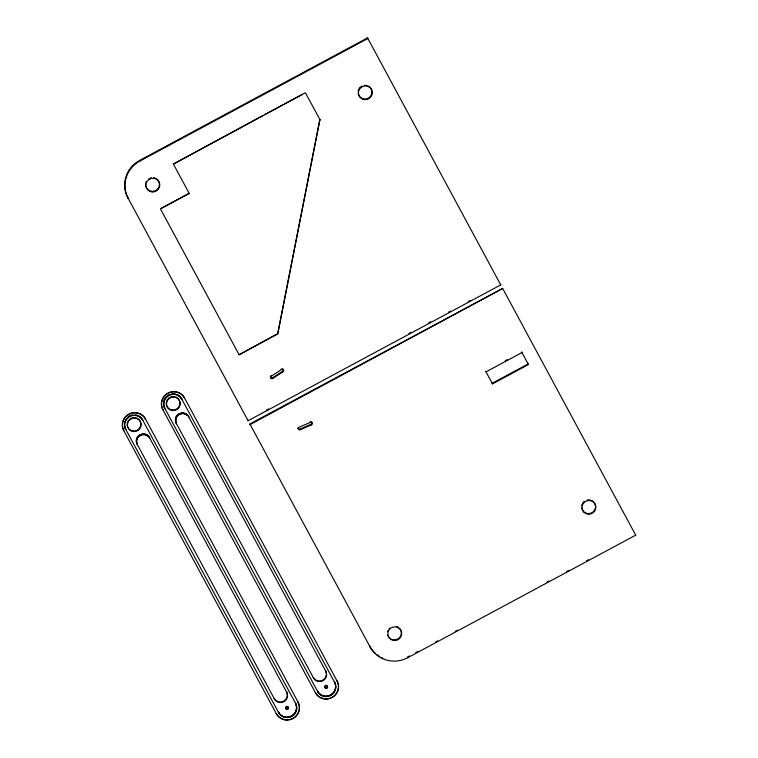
<?xml version="1.0" encoding="UTF-8"?>
<svg xmlns="http://www.w3.org/2000/svg" width="758" height="758" viewBox="0 0 758 758"><rect width="100%" height="100%" fill="white"/><g stroke="black" fill="none" stroke-linecap="round" stroke-linejoin="round"><path stroke-width="1.14" d="M136.345 441.203C135.805 434.268 146.389 431.217 149.468 437.584L286.78 692.386A6.993 6.831 -26.7 0 1 283.852 701.709A6.993 6.831 -26.7 0 1 274.453 699.009L137.141 444.207L137.397 444.719L136.345 441.203L136.762 443.051L136.506 442.539M136.601 441.715C136.061 434.779 146.645 431.719 149.724 438.096L149.468 437.584M175.42 420.197C174.861 412.987 186.127 410.154 188.799 417.089L188.543 416.578L325.855 671.38A6.993 6.831 -26.7 0 1 322.927 680.703A6.993 6.831 -26.7 0 1 313.528 678.003L176.216 423.201L175.42 420.197L176.472 423.713L176.216 423.201M175.676 420.709C175.231 414.626 183.72 411.035 187.747 415.649L187.491 415.138M277.693 334.003L319.885 119.546L277.693 334.003L239.111 354.753L160.421 208.829L189.187 193.366L161.445 208.279M271.288 376.186L281.54 369.516A1.402 1.364 -26.7 0 1 283.473 369.838A1.402 1.364 -26.7 0 1 283.104 371.752L272.728 378.507A1.402 1.364 -26.7 0 1 270.814 378.071A1.402 1.364 -26.7 0 1 271.288 376.186L270.976 375.57M270.369 376.366A1.402 1.364 -26.7 0 0 272.416 377.891L282.8 371.136A1.402 1.364 -26.7 0 0 282.62 368.776M139.557 160.459L367.545 37.9L500.735 284.894L248.093 420.709L127.875 197.753A27.98 27.307 -26.7 0 1 139.557 160.459L139.86 161.075A27.98 27.307 -26.7 0 0 128.178 198.359L127.875 197.753M139.86 161.075L367.857 38.516L367.545 37.9M320.047 119.859L305.417 92.722L173.393 164.088L262.742 115.661M264.826 114.543L282.526 105.03M284.601 103.912L302.3 94.399M277.542 333.7L239.111 354.753M266.503 410.04L268.588 408.922M408.941 333.473L411.016 332.355M428.696 322.851L430.771 321.733M448.442 312.23L450.527 311.112M468.198 301.608L470.282 300.49M249.875 423.959L502.668 288.457L635.706 535.148L407.709 657.707A27.98 27.307 -26.7 0 1 370.103 646.925L249.875 423.959L250.178 424.575L502.668 288.457M505.216 360.77L507.273 359.671M492.482 383.889L528.44 364.57L528.127 363.954L492.179 383.283L492.482 383.889L485.698 371.268L486.011 371.875L521.959 352.555L521.646 351.939L528.44 364.57M409.491 655.973L407.406 657.101L407.709 657.707M415.735 652.619L417.819 651.501M435.509 641.988L437.593 640.87M455.293 631.348L457.377 630.23M546.906 582.106L548.991 580.988M566.69 571.466L568.765 570.348M586.465 560.835L588.549 559.717M310.392 422.348L299.031 427.275A1.402 1.364 -26.7 0 0 298.339 429.104A1.402 1.364 -26.7 0 0 300.177 429.758L311.405 424.878A1.402 1.364 -26.7 0 0 312.201 423.087A1.402 1.364 -26.7 0 0 310.392 422.348L310.088 421.732M297.903 427.919A1.402 1.364 -26.7 0 0 299.874 429.142L311.102 424.272A1.402 1.364 -26.7 0 0 311.311 421.808M173.231 163.775L189.348 193.669M184.469 397.836L337.177 681.196A12.318 12.014 -26.7 0 1 332.032 697.597A12.318 12.014 -26.7 0 1 315.489 692.85L162.771 409.491A12.318 12.014 -26.7 0 1 167.916 393.08A12.318 12.014 -26.7 0 1 184.469 397.836L184.592 398.092A12.318 12.014 -26.7 0 0 168.049 393.336A12.318 12.014 -26.7 0 0 162.904 409.746L162.771 409.491M178.215 395.221A9.655 9.418 -26.7 0 1 181.588 398.755L334.771 682.588A9.655 9.418 -26.7 0 1 330.744 695.456A9.655 9.418 -26.7 0 1 317.763 691.741L164.59 407.899A9.655 9.418 -26.7 0 1 163.747 401.295M145.394 418.842L298.102 702.202A12.318 12.014 -26.7 0 1 292.958 718.603A12.318 12.014 -26.7 0 1 276.414 713.856L123.696 430.497A12.318 12.014 -26.7 0 1 128.841 414.086A12.318 12.014 -26.7 0 1 145.394 418.842L145.517 419.098A12.318 12.014 -26.7 0 0 128.974 414.342A12.318 12.014 -26.7 0 0 123.829 430.752L123.696 430.497M139.662 416.559A9.655 9.418 -26.7 0 1 142.513 419.761L295.686 703.595A9.655 9.418 -26.7 0 1 291.659 716.462A9.655 9.418 -26.7 0 1 278.688 712.747L125.515 428.905A9.655 9.418 -26.7 0 1 124.416 424.148M635.394 534.532L635.706 535.148M500.432 284.288L500.735 284.894M311.102 424.272L311.405 424.878M282.8 371.136L283.104 371.752M281.237 368.9L281.54 369.516M299.874 429.142L300.177 429.758M272.416 377.891L272.728 378.507M370.103 646.925L369.79 646.309A27.98 27.307 -26.7 0 0 375.267 653.33M247.79 420.103L248.093 420.709M337.177 681.196L337.054 680.94A12.318 12.014 -26.7 0 1 338.409 685.431M334.771 682.588L334.505 682.086A9.655 9.418 -26.7 0 1 330.488 694.944A9.655 9.418 -26.7 0 1 317.507 691.23L317.763 691.741M325.855 671.38L325.599 670.868A6.993 6.831 -26.7 0 1 322.671 680.191A6.993 6.831 -26.7 0 1 313.272 677.491L313.528 678.003M181.588 398.755L181.844 399.258A9.655 9.418 -26.7 0 0 168.873 395.543A9.655 9.418 -26.7 0 0 164.846 408.41L164.59 407.899M187.169 414.825L187.425 415.337M186.828 414.531L187.084 415.043M186.468 414.266L186.724 414.778M186.098 414.02L186.354 414.531M185.701 413.802L185.956 414.304M185.293 413.603L185.549 414.114M184.876 413.442L185.132 413.944M184.44 413.299L184.696 413.811M184.004 413.186L184.26 413.697M183.559 413.11L183.815 413.612M183.104 413.053L183.36 413.565M182.65 413.034L182.905 413.536M182.195 413.034L182.451 413.546M181.74 413.072L181.996 413.584M181.295 413.138L181.55 413.641M180.84 413.224L181.096 413.735M180.404 413.347L180.66 413.859M179.968 413.498L180.224 414.01M179.551 413.679L179.807 414.19M179.134 413.877L179.39 414.389M178.746 414.114L179.002 414.617M178.357 414.361L178.613 414.872M177.997 414.645L178.253 415.147M177.656 414.939L177.912 415.45M177.325 415.261L177.58 415.772M177.021 415.602L177.287 416.114M176.747 415.962L177.002 416.474M176.491 416.341L176.747 416.853M315.489 692.85L315.356 692.594A12.318 12.014 -26.7 0 0 322.567 698.364M176.263 416.729L176.519 417.241M176.055 417.137L176.311 417.649M175.875 417.554L176.131 418.065M175.733 417.98L175.989 418.492M175.61 418.416L175.865 418.928M175.515 418.861L175.771 419.373M175.449 419.307L175.714 419.818M175.42 419.752L175.676 420.264M175.439 420.652L175.704 421.164M175.496 421.097L175.752 421.6M175.581 421.533L175.847 422.045M298.102 702.202L297.979 701.946A12.318 12.014 -26.7 0 1 297.487 714.017M295.686 703.595L295.43 703.092A9.655 9.418 -26.7 0 1 291.404 715.95A9.655 9.418 -26.7 0 1 278.432 712.236L278.688 712.747M286.78 692.386L286.515 691.874A6.993 6.831 -26.7 0 1 283.596 701.197A6.993 6.831 -26.7 0 1 274.197 698.497L274.453 699.009M142.513 419.761L142.769 420.264A9.655 9.418 -26.7 0 0 129.798 416.549A9.655 9.418 -26.7 0 0 125.771 429.416L125.515 428.905M148.416 436.144L148.672 436.655M148.094 435.831L148.35 436.343M147.753 435.537L148.009 436.049M147.393 435.272L147.649 435.784M147.014 435.026L147.279 435.537M146.626 434.808L146.881 435.319M146.218 434.609L146.474 435.12M145.801 434.448L146.057 434.959M145.365 434.306L145.621 434.817M144.93 434.192L145.185 434.704M144.484 434.116L144.74 434.628M144.029 434.059L144.285 434.571M143.575 434.04L143.831 434.542M143.12 434.04L143.376 434.552M142.665 434.078L142.921 434.59M142.21 434.144L142.476 434.647M141.765 434.23L142.021 434.741M141.329 434.353L141.585 434.865M140.893 434.505L141.149 435.016M140.476 434.685L140.732 435.196M140.059 434.884L140.315 435.395M139.662 435.12L139.927 435.623M139.282 435.367L139.538 435.878M138.922 435.651L139.178 436.163M138.581 435.945L138.837 436.456M138.25 436.267L138.506 436.779M137.947 436.608L138.202 437.12M137.672 436.968L137.928 437.48M137.416 437.347L137.672 437.859M276.414 713.856L276.282 713.6A12.318 12.014 -26.7 0 0 284.269 719.569M137.189 437.736L137.444 438.247M136.98 438.143L137.236 438.655M136.8 438.56L137.056 439.071M136.648 438.986L136.914 439.498M136.535 439.422L136.791 439.934M136.44 439.867L136.696 440.379M136.374 440.313L136.629 440.824M136.345 440.758L136.601 441.27M136.364 441.658L136.62 442.17M136.421 442.104L136.677 442.606M368.35 86.09A6.993 6.831 -26.7 0 1 369.051 97.706A6.993 6.831 -26.7 0 1 358.155 93.386M358.164 91.159A6.993 6.831 -26.7 0 1 358.534 89.851M358.913 89.027A6.993 6.831 -26.7 0 1 359.396 88.26M359.68 87.9A6.993 6.831 -26.7 0 1 359.984 87.558M360.306 87.236A6.993 6.831 -26.7 0 1 361.016 86.658M361.793 86.175A6.993 6.831 -26.7 0 1 362.201 85.976M364.39 85.37A6.993 6.831 -26.7 0 1 367.099 85.597M155.845 178.405A6.993 6.831 -26.7 0 1 157.077 189.604A6.993 6.831 -26.7 0 1 145.981 186.999M145.726 186.146A6.993 6.831 -26.7 0 1 145.593 183.919M145.868 182.593A6.993 6.831 -26.7 0 1 146.398 181.342M148.881 178.717A6.993 6.831 -26.7 0 1 149.279 178.49M150.539 177.959A6.993 6.831 -26.7 0 1 151.429 177.742M153.694 177.713A6.993 6.831 -26.7 0 1 155.011 178.045M398.158 627.188A6.993 6.831 -26.7 0 1 398.642 638.444A6.993 6.831 -26.7 0 1 387.764 635.138M387.67 631.585A6.993 6.831 -26.7 0 1 388.115 630.305M389.091 628.77A6.993 6.831 -26.7 0 1 389.716 628.107M396.51 626.468A6.993 6.831 -26.7 0 1 397.761 626.97M591.941 500.659A6.993 6.831 -26.7 0 1 592.633 512.275A6.993 6.831 -26.7 0 1 581.737 507.955M581.756 505.719A6.993 6.831 -26.7 0 1 582.116 504.411M582.504 503.596A6.993 6.831 -26.7 0 1 582.987 502.819M583.262 502.459A6.993 6.831 -26.7 0 1 583.565 502.118M583.897 501.796A6.993 6.831 -26.7 0 1 584.238 501.502M587.08 500.09A6.993 6.831 -26.7 0 1 588.435 499.892M589.345 499.91A6.993 6.831 -26.7 0 1 590.681 500.157M382.781 658.2A27.98 27.307 -26.7 0 1 381.151 657.432M379.578 656.551A27.98 27.307 -26.7 0 1 376.631 654.495M124.672 422.301A9.655 9.418 -26.7 0 1 125.042 421.116M125.572 419.979A9.655 9.418 -26.7 0 1 125.885 419.439M127.496 417.506A9.655 9.418 -26.7 0 1 127.969 417.089M128.472 416.711A9.655 9.418 -26.7 0 1 130.101 415.763M131.286 415.308A9.655 9.418 -26.7 0 1 132.508 415.014M135.644 414.967A9.655 9.418 -26.7 0 1 137.454 415.431M138.032 415.659A9.655 9.418 -26.7 0 1 139.14 416.227M295.563 703.348A9.655 9.418 -26.7 0 1 291.536 716.206A9.655 9.418 -26.7 0 1 278.565 712.492M125.638 429.161A9.655 9.418 -26.7 0 1 124.539 424.404M124.672 423.163A9.655 9.418 -26.7 0 1 126.017 419.695M126.368 419.174A9.655 9.418 -26.7 0 1 126.757 418.681M127.619 417.762A9.655 9.418 -26.7 0 1 128.093 417.345M128.595 416.966A9.655 9.418 -26.7 0 1 130.812 415.772M131.409 415.564A9.655 9.418 -26.7 0 1 142.646 420.017M297.041 714.68A12.318 12.014 -26.7 0 1 292.114 718.707M291.366 719.02A12.318 12.014 -26.7 0 1 289.831 719.494M288.248 719.778A12.318 12.014 -26.7 0 1 285.046 719.712M164.116 400.11A9.655 9.418 -26.7 0 1 164.647 398.973M165.699 397.419A9.655 9.418 -26.7 0 1 166.125 396.946M166.571 396.5A9.655 9.418 -26.7 0 1 167.044 396.083M168.617 395.032A9.655 9.418 -26.7 0 1 169.764 394.511M171.583 394.008A9.655 9.418 -26.7 0 1 175.335 394.075M177.107 394.653A9.655 9.418 -26.7 0 1 177.675 394.918M334.638 682.342A9.655 9.418 -26.7 0 1 330.611 695.2A9.655 9.418 -26.7 0 1 317.64 691.486M164.713 408.155A9.655 9.418 -26.7 0 1 163.88 401.55M164.041 400.954A9.655 9.418 -26.7 0 1 170.484 394.558M171.715 394.264A9.655 9.418 -26.7 0 1 175.458 394.331M176.064 394.482A9.655 9.418 -26.7 0 1 179.826 396.586M180.271 397.021A9.655 9.418 -26.7 0 1 181.721 399.011M338.456 686.217A12.318 12.014 -26.7 0 1 338.447 687.004M338.39 687.8A12.318 12.014 -26.7 0 1 335.623 694.309M335.093 694.906A12.318 12.014 -26.7 0 1 331.909 697.341M331.189 697.701A12.318 12.014 -26.7 0 1 329.683 698.279M328.906 698.488A12.318 12.014 -26.7 0 1 323.344 698.563M364.607 99.63A6.993 6.831 -26.7 0 0 371.695 89.88A6.993 6.831 -26.7 0 0 359.709 88.876A6.993 6.831 -26.7 0 0 364.607 99.63M152.102 191.954A6.993 6.831 -26.7 0 0 159.189 182.204A6.993 6.831 -26.7 0 0 147.194 181.19A6.993 6.831 -26.7 0 0 152.102 191.954M588.199 514.199A6.993 6.831 -26.7 0 0 595.286 504.449A6.993 6.831 -26.7 0 0 583.29 503.435A6.993 6.831 -26.7 0 0 588.199 514.199M394.018 640.51A6.993 6.831 -26.7 0 0 401.105 630.76A6.993 6.831 -26.7 0 0 389.119 629.746A6.993 6.831 -26.7 0 0 394.018 640.51M133.55 431.577A6.898 6.727 -26.7 0 0 140.543 421.969A6.898 6.727 -26.7 0 0 128.718 420.974A6.898 6.727 -26.7 0 0 133.55 431.577M133.294 431.065A6.898 6.727 -26.7 0 0 140.287 421.457A6.898 6.727 -26.7 0 0 128.462 420.463A6.898 6.727 -26.7 0 0 133.294 431.065M286.789 709.005A1.383 1.345 -26.7 0 0 288.192 707.091A1.383 1.345 -26.7 0 0 285.823 706.892A1.383 1.345 -26.7 0 0 286.789 709.005M287.045 709.516A1.383 1.345 -26.7 0 0 288.447 707.593A1.383 1.345 -26.7 0 0 286.079 707.394A1.383 1.345 -26.7 0 0 287.045 709.516M172.635 410.571A6.898 6.727 -26.7 0 0 179.618 400.963A6.898 6.727 -26.7 0 0 167.793 399.968A6.898 6.727 -26.7 0 0 172.635 410.571M172.369 410.059A6.898 6.727 -26.7 0 0 179.362 400.451A6.898 6.727 -26.7 0 0 167.537 399.457A6.898 6.727 -26.7 0 0 172.369 410.059M325.864 687.999A1.383 1.345 -26.7 0 0 327.267 686.085A1.383 1.345 -26.7 0 0 324.898 685.886A1.383 1.345 -26.7 0 0 325.864 687.999M326.12 688.51A1.383 1.345 -26.7 0 0 327.522 686.587A1.383 1.345 -26.7 0 0 325.154 686.388A1.383 1.345 -26.7 0 0 326.12 688.51"/></g></svg>
